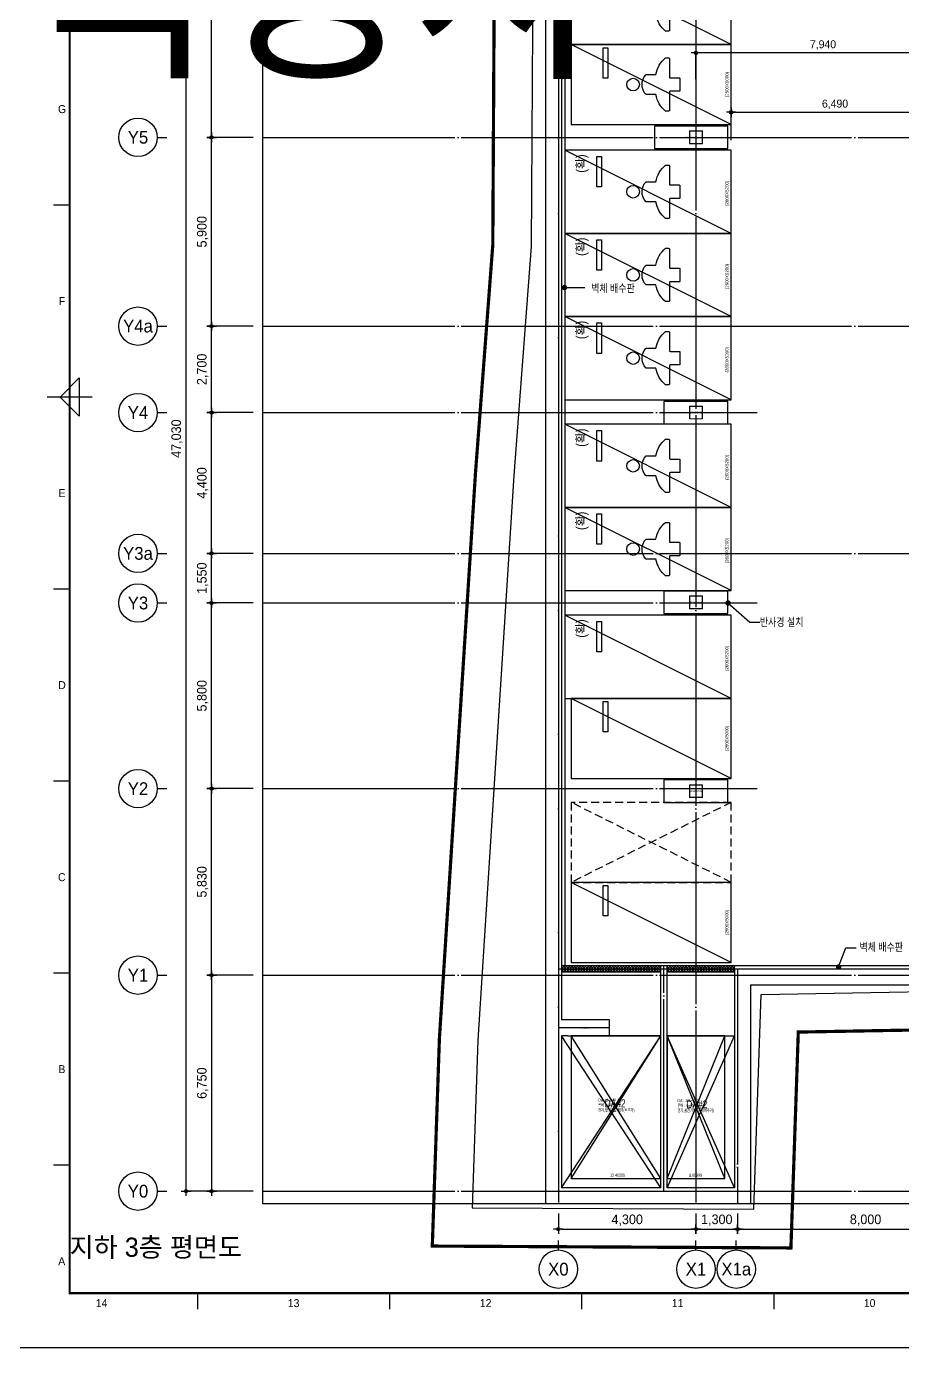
# Model space of a CAD drawing. Header units: millimetres. Extents: x 0 to 1390178, y 0 to 110113.
# Drawn here: x 168650 to 196028, y 0 to 41283 of the extents above; entities that cross this region are included whole.
import ezdxf
from ezdxf.enums import TextEntityAlignment as Align
from ezdxf.xclip import XClip

# ---------------------------------------------------------------- set-up
doc = ezdxf.new("R2018")
doc.units = ezdxf.units.MM
doc.header["$LTSCALE"] = 100
doc.header["$XCLIPFRAME"] = 0
for name, pattern in [('X - 평면도$0$CEN', [62, 60, -1, 0, -1]), ('X - 평면도$0$DASHED', [0.75, 0.5, -0.25]), ('X - 평면도$0$HID', [1.5, 1, -0.5]), ('X - 평면도$0$PHANTOM2', [50, 40, -2, 2, -2, 2, -2])]:
    doc.linetypes.add(name, pattern=pattern)
doc.layers.get('DEFPOINTS').update_dxf_attribs({"color": 145})
for name, color, linetype in [('AA-XXXX-DIMS', 7, 'Continuous'), ('AA-XXXX-TEXT', 3, 'Continuous'), ('DIM', 7, 'Continuous'), ('SYM', 7, 'Continuous'), ('X - SHEET$0$AA-BORD-FORM', 7, 'Continuous'), ('X - SHEET$0$AA-BORD-TEXT', 3, 'Continuous'), ('X - 평면도$0$! □-COL', 2, 'Continuous'), ('X - 평면도$0$0-구역계', 1, 'Continuous'), ('X - 평면도$0$A-OPEN', 9, 'X - 평면도$0$CEN'), ('X - 평면도$0$AA-EL-PCN4', 4, 'Continuous'), ('X - 평면도$0$AA-WAXM-BLOK', 3, 'Continuous'), ('X - 평면도$0$AA-WAXM-CONC', 2, 'Continuous'), ('X - 평면도$0$AA-XXXX-CNTL', 1, 'X - 평면도$0$CEN'), ('X - 평면도$0$AA-XXXX-PARK', 8, 'Continuous'), ('X - 평면도$0$AA-XXXX-PATT', 8, 'Continuous'), ('X - 평면도$0$TEXT', 3, 'Continuous'), ('X - 평면도$0$벽배수판', 6, 'Continuous')]:
    doc.layers.add(name, color=color, linetype=linetype)
doc.layers.add('X - 평면도$0$AA-XXXX-H', color=195, linetype='Continuous', plot=False)
doc.layers.add('X - 평면도$0$DEFPOINT', color=163, linetype='Continuous', plot=False)
doc.styles.add('HAUD01', font='Dotum.ttf')
doc.styles.get("Standard").update_dxf_attribs({"font": 'Dotum.ttf'})
doc.styles.add('X - SHEET$0$HAUD01', font='Dotum.ttf')
doc.styles.add('X - 평면도$0$HAUD01', font='Dotum.ttf')
doc.styles.add('X - 평면도$0$STANDARD', font='Dotum.ttf')
doc.dimstyles.new('HAUD-100', dxfattribs={"dimscale": 100, "dimtxt": 3, "dimasz": 1, "dimexe": 0, "dimexo": 3, "dimgap": 1, "dimtad": 1, "dimdec": 0, "dimdsep": 46, "dimlunit": 6, "dimtxsty": 'HAUD01', "dimblk": 'DIMDOT', "dimcen": 2.5, "dimdle": 1.5, "dimclrd": 7, "dimclre": 7, "dimclrt": 3, "dimadec": 0, "dimazin": 0, "dimtfac": 1, "dimtdec": 0, "dimtix": 1, "dimtmove": 2, "dimatfit": 3, "dimfxl": 1, "dimtvp": 1, "dimtolj": 1, "dimtzin": 0, "dimarcsym": 0})
doc.dimstyles.new('HAUD-80', dxfattribs={"dimscale": 100, "dimtxt": 2.5, "dimasz": 0.5, "dimexe": 0, "dimexo": 1.5, "dimgap": 1, "dimtad": 1, "dimdec": 0, "dimdsep": 46, "dimlunit": 6, "dimtxsty": 'HAUD01', "dimblk": 'Z_DOT', "dimcen": 2.5, "dimdle": 1.5, "dimclrd": 7, "dimclre": 7, "dimclrt": 4, "dimadec": 0, "dimazin": 0, "dimtfac": 1, "dimtdec": 0, "dimtix": 1, "dimtmove": 2, "dimatfit": 3, "dimfxl": 1, "dimtvp": 1, "dimtolj": 1, "dimtzin": 0, "dimarcsym": 0})

# ---------------------------------------------------------------- blocks, each defined once
blk = doc.blocks.new('X - SHEET$0$HAUDsheetV')
at = {"layer": 'X - SHEET$0$AA-BORD-FORM', "color": 2}
for p, q in [((21, 357), (16, 357)), ((28, 297), (14, 297)), ((21, 237), (16, 237)), ((21, 177), (16, 177)), ((21, 117), (16, 117)), ((21, 57), (16, 57)), ((61, 17), (61, 12)), ((121, 17), (121, 12)), ((181, 17), (181, 12)), ((241, 17), (241, 12))]:
    blk.add_line(p, q, dxfattribs=at)
at = {"layer": 'X - SHEET$0$AA-BORD-FORM', "color": 1}
blk.add_lwpolyline([(1, 0), (841, 0), (841, 594), (1, 594)], close=True, dxfattribs=at)
at = {"layer": 'X - SHEET$0$AA-BORD-FORM', "color": 2, "const_width": 0.682}
blk.add_lwpolyline([(21, 17), (21, 577), (821, 577), (821, 17)], close=True, dxfattribs=at)
at = {"layer": 'X - SHEET$0$AA-BORD-FORM', "color": 2}
blk.add_lwpolyline([(24, 291), (18, 297), (24, 303)], close=True, dxfattribs=at)
at = {"layer": 'X - SHEET$0$AA-BORD-TEXT', "color": 7, "style": 'X - SHEET$0$HAUD01'}
for s, p in [('G', (18.63, 387)), ('F', (18.61, 327)), ('E', (18.61, 267)), ('D', (18.61, 207)), ('C', (18.54, 147)), ('B', (18.58, 87)), ('A', (18.54, 27)), ('14', (31, 13.9)), ('13', (91, 13.9)), ('12', (151, 13.9)), ('11', (211, 13.9)), ('10', (271, 13.9))]:
    blk.add_text(s, height=2.5, dxfattribs=at).set_placement(p, align=Align.MIDDLE_CENTER)
at = {"layer": 'X - SHEET$0$AA-BORD-TEXT', "color": 3, "style": 'X - SHEET$0$HAUD01'}
for tag, p in [('PJCode', (786, 567.94)), ('작성자', (786.11, 194.82)), ('검토자', (786.11, 181.82)), ('최종검토자', (786.11, 168.82)), ('승인자', (786.11, 155.82)), ('일자', (786.83, 144.02)), ('개정번호', (812, 65.92))]:
    blk.add_attdef(tag, text='', height=3, dxfattribs=at).set_placement(p, align=Align.MIDDLE_CENTER)
at = {"layer": 'X - SHEET$0$AA-BORD-TEXT', "color": 3, "lineweight": 30, "flags": 104}
blk.add_attdef('PJTitle', text='', height=4, dxfattribs=at).set_placement((787.25, 536.62), align=Align.MIDDLE_CENTER)
blk = doc.blocks.new('X - SHEET')
ref = blk.add_blockref('X - SHEET$0$HAUDsheetV', (-100, 0), dxfattribs=dict(xscale=100, yscale=100, zscale=100))
lines = blk.add_mtext('중랑구 상봉동 116-49번지 일원 2030 청년주택 \\P신축공사', dxfattribs={"layer": 'X - SHEET$0$AA-BORD-TEXT', "color": 3, "insert": (78625, 53662), "char_height": 5056.52, "attachment_point": 1})
ref.add_attrib('PJTitle', '', (78625, 53662), dxfattribs={"flags": 104}).embed_mtext(lines)
blk = doc.blocks.new('Z_DOT')
at = {"layer": 'DIM', "color": 0}
for p, q in [((-3, 0), (3, 0)), ((0, -3), (0, 3))]:
    blk.add_line(p, q, dxfattribs=at)
for radius in [1.05, 0.525]:
    blk.add_circle((0, 0), radius, dxfattribs=at)
blk = doc.blocks.new('*D46')
at = {"layer": 'DEFPOINTS', "color": 0, "transparency": 16777216}
for p in [(197162, 38599), (190672, 37578), (197162, 37578)]:
    blk.add_point(p, dxfattribs=at)
at = {"layer": 'DIM', "color": 7, "lineweight": -2, "transparency": 16777216}
for p, q in [((190672, 37728), (190672, 38599)), ((190722, 38599), (197112, 38599)), ((197162, 37728), (197162, 38599))]:
    blk.add_line(p, q, dxfattribs=at)
at = {"layer": 'DIM', "color": 7, "lineweight": -2, "transparency": 16777216, "xscale": 50, "yscale": 50, "zscale": 50, "rotation": 180}
blk.add_blockref('Z_DOT', (190672, 38599), dxfattribs=at)
at = {"layer": 'DIM', "color": 7, "lineweight": -2, "transparency": 16777216, "xscale": 50, "yscale": 50, "zscale": 50}
blk.add_blockref('Z_DOT', (197162, 38599), dxfattribs=at)
at = {"layer": 'DIM', "color": 4, "transparency": 16777216, "insert": (193917, 38848), "char_height": 250, "attachment_point": 5, "style": 'HAUD01'}
blk.add_mtext('\\A1;6,490', dxfattribs=at)
blk = doc.blocks.new('X - 평면도$0$A$C69A65A4F')
at = {"layer": 'X - 평면도$0$DEFPOINT'}
for p, q in [((0, 0), (2800, 4450)), ((2800, 0), (0, 4450)), ((3000, 0), (4800, 4450)), ((4800, 0), (3000, 4450))]:
    blk.add_line(p, q, dxfattribs=at)
for points in [[(2800, 4450), (0, 4450), (0, 0), (2800, 0)], [(4800, 4450), (3000, 4450), (3000, 0), (4800, 0)]]:
    blk.add_lwpolyline(points, close=True, dxfattribs=at)
at = {"layer": 'X - 평면도$0$DEFPOINT', "style": 'X - 평면도$0$HAUD01', "width": 0.7}
for s, p in [('DA : 2.2㎡이상', (845, 2443)), ('DA : 2.5㎡이상', (3322, 2432)), ('루버 : 4.4㎡이상', (845, 2288)), ('전기,발전기실-배기(비주거)', (845, 2133)), ('루버 : 5㎡이상', (3322, 2277)), ('전기,발전기실-급기(비주거)', (3322, 2122)), ('12.46000', (1214, 99)), ('8.00999', (3687, 97))]:
    blk.add_text(s, height=100, dxfattribs=at).set_placement(p, align=Align.MIDDLE_LEFT)
blk = doc.blocks.new('X - 평면도$0$A$C1F6A04A41')
at = {"layer": 'X - 평면도$0$AA-XXXX-PARK', "ltscale": 5}
blk.add_line((0, 100), (2500, 5100), dxfattribs=at)
for points in [[(0, 100), (2500, 100), (2500, 5100), (0, 5100)], [(2400, 4100), (2400, 3950), (1450, 3950), (1450, 4100)]]:
    blk.add_lwpolyline(points, close=True, dxfattribs=at)
at = {"layer": 'X - 평면도$0$DEFPOINT', "style": 'X - 평면도$0$HAUD01', "width": 0.9}
blk.add_text('(2500X5000)', height=100, dxfattribs=at).set_placement((1250, 236), align=Align.MIDDLE_CENTER)
blk = doc.blocks.new('X - 평면도$0$A$C16F50D1D')
at = {"layer": 'X - 평면도$0$AA-XXXX-PARK'}
blk.add_line((0, 2600), (5200, 0), dxfattribs=at)
for points in [[(0, 2600), (0, 0), (5200, 0), (5200, 2600)], [(4200, 200), (4050, 200), (4050, 1150), (4200, 1150)]]:
    blk.add_lwpolyline(points, close=True, dxfattribs=at)
at = {"layer": 'X - 평면도$0$AA-XXXX-PARK', "elevation": 0}
blk.add_lwpolyline([(2351, 1611), (2661, 1611, -0.208559), (2782, 1300, -0.208559), (2661, 989), (2351, 989, -0.196166), (2048, 466), (1958, 466, -0.414214), (1930, 494), (1930, 1060, 0.414214), (1903, 1088), (1627, 1088, -0.414214), (1600, 1115), (1600, 1485, -0.414214), (1627, 1512), (1903, 1512, 0.414214), (1930, 1540), (1930, 2106, -0.414214), (1958, 2134), (2048, 2134, -0.196166)], format="xyb", close=True, dxfattribs=at)
at = {"layer": 'X - 평면도$0$AA-XXXX-PARK'}
blk.add_circle((3064, 1300, 0), 197, dxfattribs=at)
at = {"layer": 'X - 평면도$0$DEFPOINT', "style": 'X - 평면도$0$HAUD01', "width": 0.9}
blk.add_text('(2600X5200)', height=100, rotation=270, dxfattribs=at).set_placement((134, 1350), align=Align.MIDDLE_CENTER)
at = {"layer": 'X - 평면도$0$TEXT', "style": 'X - 평면도$0$HAUD01', "width": 0.9}
blk.add_text('(확)', height=300, rotation=270, dxfattribs=at).set_placement((4694, 419), align=Align.MIDDLE_CENTER)
blk = doc.blocks.new('X - 평면도$0$A$C51e7fc92')
at = {"layer": 'X - 평면도$0$AA-XXXX-PARK', "linetype": 'X - 평면도$0$DASHED', "ltscale": 5}
for p, q in [((2500, 5000), (0, 0)), ((0, 5000), (2500, 0))]:
    blk.add_line(p, q, dxfattribs=at)
blk.add_lwpolyline([(0, 5000), (2500, 5000), (2500, 0), (0, 0)], close=True, dxfattribs=at)
blk = doc.blocks.new('X - 평면도$0$A$C1829442D')
at = {"layer": 'X - 평면도$0$AA-XXXX-PARK'}
blk.add_line((0, 0), (2500, 5000), dxfattribs=at)
for points in [[(0, 0), (2500, 0), (2500, 5000), (0, 5000)], [(2400, 4000), (2400, 3850), (1450, 3850), (1450, 4000)]]:
    blk.add_lwpolyline(points, close=True, dxfattribs=at)
at = {"layer": 'X - 평면도$0$AA-XXXX-PARK', "elevation": 0}
blk.add_lwpolyline([(939, 2351), (939, 2661, -0.208559), (1250, 2782, -0.208559), (1561, 2661), (1561, 2351, -0.196166), (2084, 2048), (2084, 1958, -0.414214), (2056, 1930), (1490, 1930, 0.414214), (1462, 1903), (1462, 1628, -0.414214), (1435, 1600), (1065, 1600, -0.414214), (1038, 1628), (1038, 1903, 0.414214), (1010, 1930), (444, 1930, -0.414214), (416, 1958), (416, 2048, -0.196166)], format="xyb", close=True, dxfattribs=at)
at = {"layer": 'X - 평면도$0$AA-XXXX-PARK'}
blk.add_circle((1250, 3064, 0), 197, dxfattribs=at)
at = {"layer": 'X - 평면도$0$DEFPOINT', "style": 'X - 평면도$0$HAUD01', "width": 0.9}
blk.add_text('(2500X5000)', height=100, dxfattribs=at).set_placement((1250, 134), align=Align.MIDDLE_CENTER)
blk = doc.blocks.new('X - 평면도$0$A$C131C07CB')
at = {"layer": 'X - 평면도$0$0-구역계', "color": 1, "linetype": 'X - 평면도$0$PHANTOM2', "const_width": 100, "flags": 128}
blk.add_lwpolyline([(50108, 50546), (32940, 50631), (27658, 50496), (20509, 50187), (2300, 48329), (1988, 39918), (1940, 31390), (1399, 24265), (272, 6596), (50, 108), (11256, 50), (11486, 6795), (29909, 7122), (29397, 12805), (50106, 15382)], close=True, dxfattribs=at)
at = {"layer": 'X - 평면도$0$DEFPOINT'}
for points in [[(50108, 50546), (32940, 50631), (27658, 50496), (20509, 50187), (2300, 48329), (1988, 39918), (1940, 31390), (1399, 24265), (272, 6596), (50, 108), (11256, 50), (11486, 6795), (29909, 7122), (29397, 12805), (50106, 15382)], [(48908, 49352), (32952, 49431), (27700, 49296), (20596, 48990), (3461, 47241), (3188, 39892), (3140, 31341), (2596, 24182), (1470, 6537), (1291, 1301), (10096, 1256), (10325, 7974), (28598, 8299), (28098, 13852), (48906, 16442)]]:
    blk.add_lwpolyline(points, close=True, dxfattribs=at)
blk = doc.blocks.new('X - 평면도$0$A$C6BC81B62')
at = {"layer": 'X - 평면도$0$AA-XXXX-PARK'}
blk.add_line((0, 2600), (5200, 0), dxfattribs=at)
for points in [[(0, 2600), (0, 0), (5200, 0), (5200, 2600)], [(4200, 200), (4050, 200), (4050, 1150), (4200, 1150)]]:
    blk.add_lwpolyline(points, close=True, dxfattribs=at)
at = {"layer": 'X - 평면도$0$DEFPOINT', "style": 'X - 평면도$0$HAUD01', "width": 0.9}
blk.add_text('(2600X5200)', height=100, rotation=270, dxfattribs=at).set_placement((136, 1350), align=Align.MIDDLE_CENTER)
at = {"layer": 'X - 평면도$0$TEXT', "style": 'X - 평면도$0$HAUD01', "width": 0.9}
blk.add_text('(확)', height=300, rotation=270, dxfattribs=at).set_placement((4694, 419), align=Align.MIDDLE_CENTER)
blk = doc.blocks.new('X - 평면도$0$ㅁ-400X400X9X9')
at = {"layer": 'X - 평면도$0$! □-COL', "lineweight": 9, "flags": 128}
for points in [[(143814, 359875), (144214, 359875), (144214, 359884), (143814, 359884)], [(143814, 359493), (143823, 359493), (143823, 359875), (143814, 359875)], [(144214, 359493), (144205, 359493), (144205, 359875), (144214, 359875)], [(143814, 359493), (144214, 359493), (144214, 359484), (143814, 359484)]]:
    blk.add_lwpolyline(points, close=True, dxfattribs=at)
blk = doc.blocks.new('X - 평면도$0$ㅁ-310X310X9X9')
at = {"layer": 'X - 평면도$0$! □-COL', "lineweight": 9, "elevation": 0, "flags": 128}
for points in [[(295854, -66584), (296164, -66584), (296164, -66575), (295854, -66575)], [(295854, -66876), (295863, -66876), (295863, -66584), (295854, -66584)], [(295854, -66876), (296164, -66876), (296164, -66885), (295854, -66885)], [(296164, -66876), (296155, -66876), (296155, -66584), (296164, -66584)]]:
    blk.add_lwpolyline(points, close=True, dxfattribs=at)
blk = doc.blocks.new('X - 평면도$0$ㅁ-480X310X9X9')
at = {"layer": 'X - 평면도$0$! □-COL', "lineweight": 9, "elevation": 0, "flags": 128}
for points in [[(295854, -66584), (296164, -66584), (296164, -66575), (295854, -66575)], [(295854, -67046), (295863, -67046), (295863, -66584), (295854, -66584)], [(296164, -67046), (296155, -67046), (296155, -66584), (296164, -66584)], [(295854, -67046), (296164, -67046), (296164, -67055), (295854, -67055)]]:
    blk.add_lwpolyline(points, close=True, dxfattribs=at)
blk = doc.blocks.new('X - 평면도$0$A$Cb11c32c7')
at = {"layer": 'X - 평면도$0$AA-XXXX-H'}
blk.add_lwpolyline([(-9, 154, 0.414214), (-31, 176), (-202, 176), (-202, 205), (202, 205), (202, 176), (31, 176, 0.414214), (9, 154), (9, -159, 0.414214), (31, -181), (202, -181), (202, -209), (-202, -209), (-202, -181), (-31, -181, 0.414214), (-9, -159)], format="xyb", close=True, dxfattribs=at)
at = {"layer": 'X - 평면도$0$DEFPOINT', "color": 195}
for p, q in [((-202, 176), (-202, -181)), ((202, 176), (202, -181))]:
    blk.add_line(p, q, dxfattribs=at)
blk = doc.blocks.new('X - 평면도$0$A$C3919c76b')
for p in [(-77388, 54393), (-70922, 54393), (-62388, 54396), (-70913, 47796), (-62388, 47796), (-77388, 44383), (-70913, 44383)]:
    blk.add_blockref('X - 평면도$0$A$Cb11c32c7', p)
at = {"rotation": 90}
blk.add_blockref('X - 평면도$0$A$Cb11c32c7', (-77388, 47793), dxfattribs=at)
blk = doc.blocks.new('X - 평면도$0$A$C69CA1AF6')
for name, p in [('X - 평면도$0$ㅁ-310X310X9X9', (-329926, 98351, 0)), ('X - 평면도$0$ㅁ-400X400X9X9', (-185832, -331893)), ('X - 평면도$0$ㅁ-400X400X9X9', (-177932, -331893)), ('X - 평면도$0$A$C3919c76b', (43361, -33202)), ('X - 평면도$0$ㅁ-400X400X9X9', (-185832, -340313)), ('X - 평면도$0$ㅁ-480X310X9X9', (-309726, 86286, 0)), ('X - 평면도$0$ㅁ-400X400X9X9', (-149832, -340313)), ('X - 평면도$0$ㅁ-400X400X9X9', (-149832, -346213)), ('X - 평면도$0$ㅁ-310X310X9X9', (-310176, 80031, 0)), ('X - 평면도$0$ㅁ-400X400X9X9', (-185832, -348913)), ('X - 평면도$0$ㅁ-400X400X9X9', (-149832, -351193)), ('X - 평면도$0$ㅁ-400X400X9X9', (-176042, -353353)), ('X - 평면도$0$ㅁ-400X400X9X9', (-170892, -353353)), ('X - 평면도$0$ㅁ-400X400X9X9', (-185832, -354843)), ('X - 평면도$0$ㅁ-400X400X9X9', (-185832, -360743)), ('X - 평면도$0$ㅁ-400X400X9X9', (-177042, -361263)), ('X - 평면도$0$ㅁ-400X400X9X9', (-170892, -361263))]:
    blk.add_blockref(name, p)
for name, p, rotation in [('X - 평면도$0$ㅁ-480X310X9X9', (-86342, -285388, 0), 90), ('X - 평면도$0$ㅁ-480X310X9X9', (-81332, -285388, 0), 90), ('X - 평면도$0$ㅁ-400X400X9X9', (-101704, -371124), 9.582629357068267)]:
    blk.add_blockref(name, p, dxfattribs=dict(rotation=rotation))
blk = doc.blocks.new('X - 평면도$0$A$C5aa37261')
at = {"layer": 'X - 평면도$0$AA-WAXM-CONC'}
for p, q in [((-46517, 31984), (-46517, -13959)), ((-46017, 27391), (-46017, -8209)), ((-42917, -13459), (-42917, -6509)), ((-42917, -6509), (-42717, -6509)), ((-42717, -13459), (-42717, -6509)), ((-40617, -6609), (-26377, -6609)), ((-40617, -6609), (-40617, -13459)), ((-40117, -7109), (-40117, -13959)), ((-40117, -7109), (-22067, -7109)), ((-45817, -8209), (-46017, -8209)), ((-46017, -8709), (-46017, -13459)), ((-45817, -8709), (-46017, -8709)), ((-42917, -13459), (-46017, -13459)), ((-40617, -13459), (-42717, -13459)), ((-40117, -13959), (-46517, -13959))]:
    blk.add_line(p, q, dxfattribs=at)
blk = doc.blocks.new('X - 평면도$0$B4~1F_COL')
at = {"layer": 'X - 평면도$0$AA-WAXM-CONC'}
for p, q in [((-76928, -23827), (-77628, -23827)), ((-77628, -23827), (-77628, -24727)), ((-76928, -24727), (-76928, -23827)), ((-68628, -23827), (-69328, -23827)), ((-69328, -23827), (-69328, -24727)), ((-68628, -24727), (-68628, -23827)), ((-62728, -23827), (-63428, -23827)), ((-63428, -23827), (-63428, -24727)), ((-62728, -24727), (-62728, -23827)), ((-54328, -23827), (-55028, -23827)), ((-55028, -23827), (-55028, -24727)), ((-54328, -24727), (-54328, -23827)), ((-77628, -24727), (-76928, -24727)), ((-69328, -24727), (-68628, -24727)), ((-63428, -24727), (-62728, -24727)), ((-55028, -24727), (-54328, -24727)), ((-56778, -34707), (-57378, -34707)), ((-57378, -34707), (-57378, -37507)), ((-56778, -37507), (-56778, -34707)), ((-84178, -36177), (-86478, -36177)), ((-86478, -36177), (-86478, -36877)), ((-84178, -36877), (-84178, -36177)), ((-86478, -36877), (-84178, -36877)), ((-57378, -37507), (-56778, -37507)), ((-58378, -45577), (-58378, -46251)), ((-48178, -47057), (-50178, -47057)), ((-50178, -47757), (-50178, -47057)), ((-48178, -47757), (-48178, -47057)), ((-62009, -47871), (-63128, -48060)), ((-61942, -48265), (-62009, -47871)), ((-49978, -47757), (-48178, -47757)), ((-63328, -48094), (-63981, -48204)), ((-63981, -48204), (-63914, -48600)), ((-63864, -48894), (-61892, -48561)), ((-71238, -49217), (-71238, -49617)), ((-69238, -49217), (-71038, -49217)), ((-69238, -49217), (-69238, -49497)), ((-75388, -57127), (-75388, -57227)), ((-69738, -61107), (-69738, -62307)), ((-69738, -61107), (-69238, -61107)), ((-69238, -61107), (-69238, -62307))]:
    blk.add_line(p, q, dxfattribs=at)
for points in [[(-46678, -24527), (-47578, -24527), (-47578, -23827), (-46678, -23827)], [(-77628, -28507), (-76928, -28507), (-76928, -26507), (-77628, -26507)], [(-69328, -28507), (-69328, -26507), (-68628, -26507), (-68628, -28507)], [(-63428, -28507), (-63428, -26507), (-62728, -26507), (-62728, -28507)], [(-54328, -28507), (-54328, -26507), (-55028, -26507), (-55028, -28507)], [(-50178, -36877), (-48178, -36877), (-48178, -36177), (-50178, -36177)], [(-50178, -42777), (-48178, -42777), (-48178, -42077), (-50178, -42077)], [(-56778, -42247), (-58278, -42247), (-58278, -42947), (-56778, -42947)], [(-84178, -45477), (-84178, -44777), (-86178, -44777), (-86178, -45477)], [(-86178, -51407), (-84178, -51407), (-84178, -50707), (-86178, -50707)], [(-86178, -57307), (-84178, -57307), (-84178, -56607), (-86178, -56607)]]:
    blk.add_lwpolyline(points, close=True, dxfattribs=at)
for points in [[(-85378, -26507), (-85528, -26507), (-85528, -28507), (-84828, -28507), (-84828, -26507), (-84978, -26507)], [(-89178, -28507), (-87978, -28507), (-87978, -28007), (-89178, -28007)], [(-48678, -28507), (-48678, -28507), (-46678, -28507), (-46678, -27807), (-48678, -27807), (-48678, -28307)], [(-62588, -44977), (-63388, -44977), (-63388, -45577), (-62388, -45577), (-62388, -44977)], [(-58378, -45577), (-59878, -45577), (-59878, -44977), (-57578, -44977), (-57578, -44977)], [(-74388, -49617), (-74388, -49217), (-76388, -49217), (-76388, -49917), (-74388, -49917)], [(-75388, -57127), (-75388, -57127), (-77388, -57127), (-77388, -57827), (-75388, -57827), (-75388, -57427)], [(-71238, -57427), (-71238, -57827), (-69238, -57827), (-69238, -57824)], [(-89178, -64607), (-87878, -64607), (-87878, -64107), (-89178, -64107)]]:
    blk.add_lwpolyline(points, dxfattribs=at)
at = {"layer": 'X - 평면도$0$DEFPOINT', "linetype": 'X - 평면도$0$HID'}
for points in [[(-76888, -36807), (-76888, -34707), (-77388, -34707), (-77388, -36807), (-76888, -36807)], [(-63718, -34707), (-63718, -35207), (-62388, -35207), (-62388, -34707), (-63718, -34707)], [(-69038, -41307), (-69038, -40807), (-71413, -40807), (-71413, -41307), (-69038, -41307)], [(-63588, -41307), (-63588, -40807), (-62388, -40807), (-62388, -41307), (-63588, -41307)], [(-76888, -43407), (-76888, -44717), (-77388, -44717), (-77388, -43407), (-76888, -43407)], [(-72343, -44717), (-72343, -44217), (-70913, -44217), (-70913, -44717), (-72343, -44717)]]:
    blk.add_lwpolyline(points, dxfattribs=at)
at = {"layer": 'X - 평면도$0$DEFPOINT', "style": 'X - 평면도$0$STANDARD'}
for s, p in [('(700X900)', (-77278, -24277)), ('(700X900)', (-68978, -24277)), ('(700X900)', (-63079, -24276)), ('(700X900)', (-54678, -24277)), ('(900X700)', (-47128, -24177)), ('(1900X500)', (-88628, -28257)), ('(2000X700)', (-47678, -28157)), ('(2300X700)', (-85328, -36527)), ('(1600X700)', (-49178, -36527)), ('(1500X700)', (-57528, -42547)), ('(2000X700)', (-49378, -42427)), ('(2000X700)', (-85178, -45127)), ('(600X1000)', (-62888, -45277)), ('(3100X600)', (-58659, -45277)), ('(2000X700)', (-49178, -47407)), ('(2000X700)', (-75388, -49567)), ('(2000X700)', (-70238, -49567)), ('(2000X700)', (-85178, -51057)), ('(2000X700)', (-85178, -56957)), ('(2000X700)', (-76388, -57477)), ('(2000X700)', (-70238, -57477)), ('(1900X500)', (-69548, -61607)), ('2000X500)', (-88628, -64357))]:
    blk.add_text(s, height=50, dxfattribs=at).set_placement(p, align=Align.MIDDLE_CENTER)
for s, rotation, p in [('(2000X700)', 90, (-85178, -27507)), ('(2000X700)', 90, (-77278, -27507)), ('(2000X700)', 90, (-68978, -27507)), ('(2000X700)', 90, (-63078, -27507)), ('(2000X700)', 90, (-54678, -27507)), ('(600X2800)', 90, (-57078, -36107)), ('(2000X700)', 9.52, (-62937, -48383))]:
    blk.add_text(s, height=50, rotation=rotation, dxfattribs=at).set_placement(p, align=Align.MIDDLE_CENTER)
blk = doc.blocks.new('X - 평면도$0$A$C9949ff83')
at = {"layer": 'DEFPOINTS'}
for points in [[(0, 59400), (84000, 59400), (84000, 0), (0, 0)], [(2000, 1700), (75000, 1700), (75000, 57700), (2000, 57700)]]:
    blk.add_lwpolyline(points, close=True, dxfattribs=at)
blk = doc.blocks.new('X - 평면도', base_point=(-475.4, -286.7))
at = {"layer": 'X - 평면도$0$AA-XXXX-PATT'}
h = blk.add_hatch(dxfattribs=at)
h.set_pattern_fill('_USER', color=256, scale=60, angle=45, double=1, pattern_type=0)
h.set_pattern_definition([(45, (1555307.114, 1546467.264), (-42.4264069, 42.4264069), []), (135, (1555307.114, 1546467.264), (-42.4264069, -42.4264069), [])])
h.paths.add_polyline_path([(291722, 26493.1), (291722, 26693.1), (288622, 26693.1), (288622, 26493.1)])
h.paths.add_polyline_path([(291922, 26693.1), (291922, 26493.1), (294022, 26493.1), (294022, 26693.1)])
at = {"layer": 'DEFPOINTS'}
blk.add_lwpolyline([(279286.2, 68689.6), (340213.6, 68689.6), (340213.6, 19243.1), (279286.2, 19243.1)], close=True, dxfattribs=at)
at = {"layer": 'X - 평면도$0$A-OPEN'}
for p, q in [((288622, 19743.1), (291722, 24493.1)), ((291722, 19743.1), (288622, 24493.1)), ((291922, 19743.1), (294022, 24493.1)), ((294022, 19743.1), (291922, 24493.1))]:
    blk.add_line(p, q, dxfattribs=at)
at = {"layer": 'X - 평면도$0$AA-EL-PCN4'}
for p, q in [((290122, 24493.1), (291722, 24493.1)), ((291922, 24493.1), (294022, 24493.1))]:
    blk.add_line(p, q, dxfattribs=at)
at = {"layer": 'X - 평면도$0$AA-WAXM-BLOK'}
for p, q in [((288622, 26693.1), (291722, 26693.1)), ((288622, 26493.1), (291722, 26493.1)), ((291922, 26693.1), (294022, 26693.1)), ((291922, 26493.1), (294022, 26493.1))]:
    blk.add_line(p, q, dxfattribs=at)
at = {"layer": 'X - 평면도$0$AA-XXXX-CNTL'}
for p, q in [((288522, 68689.6), (288522, 19243.1)), ((292822, 68689.6), (292822, 19243.1)), ((288522, 64823), (288522, 19643.1)), ((279286.2, 52573.1), (340213.6, 52573.1)), ((279286.2, 46673.1), (340213.6, 46673.1)), ((279286.2, 43973.1), (294737.8, 43973.1)), ((279286.2, 39573.1), (340213.6, 39573.1)), ((279286.2, 38023.1), (294737.8, 38023.1)), ((279286.2, 32223.1), (294737.8, 32223.1)), ((288522, 26593.1), (294122, 26593.1)), ((291822, 19643.1), (291822, 26693.1)), ((294122, 26593.1), (294122, 19243.1)), ((294122, 26493.1), (294122, 19643.1)), ((279286.2, 26393.1), (340213.6, 26393.1)), ((290122, 24743.1), (288522, 24743.1)), ((279286.2, 19643.1), (340213.6, 19643.1)), ((288522, 19643.1), (294122, 19643.1))]:
    blk.add_line(p, q, dxfattribs=at)
at = {"layer": 'X - 평면도$0$벽배수판'}
for p, q in [((288722, 60593.1), (288722, 26693.1)), ((294022, 26593.1), (294022, 26693.1)), ((294022, 26693.1), (308262, 26693.1))]:
    blk.add_line(p, q, dxfattribs=at)
for name, p in [('X - 평면도$0$A$C9949ff83', (271249.9, 14755.9)), ('X - 평면도$0$A$C5aa37261', (334639.2, 33202.2)), ('X - 평면도$0$B4~1F_COL', (378000, 89100)), ('X - 평면도$0$A$C69CA1AF6', (334639.2, 33202.2))]:
    blk.add_blockref(name, p)
for name, p, rotation in [('X - 평면도$0$A$C1829442D', (293922, 55473.1), 90), ('X - 평면도$0$A$C1829442D', (293922, 52973.1), 90), ('X - 평면도$0$A$C16F50D1D', (293922, 52173.1), 180), ('X - 평면도$0$A$C16F50D1D', (293922, 49573.1), 180), ('X - 평면도$0$A$C16F50D1D', (293922, 46973.1), 180), ('X - 평면도$0$A$C16F50D1D', (293922, 43608.1), 180), ('X - 평면도$0$A$C16F50D1D', (293922, 41008.1), 180)]:
    blk.add_blockref(name, p, dxfattribs=dict(rotation=rotation))
at = {"layer": 'DEFPOINTS'}
blk.add_blockref('X - 평면도$0$A$C131C07CB', (284532.9, 17819.8), dxfattribs=at)
at = {"layer": 'X - 평면도$0$AA-WAXM-BLOK', "xscale": -1, "rotation": 270}
blk.add_blockref('X - 평면도$0$A$C51e7fc92', (288922, 29293.1), dxfattribs=at)
at = {"layer": 'X - 평면도$0$AA-XXXX-PARK'}
for name, p, rotation in [('X - 평면도$0$A$C6BC81B62', (293922, 37643.1), 180), ('X - 평면도$0$A$C1F6A04A41', (294022, 32543.1), 90), ('X - 평면도$0$A$C1F6A04A41', (294022, 26793.1), 90)]:
    blk.add_blockref(name, p, dxfattribs=dict(at, rotation=rotation))
at = {"layer": 'X - 평면도$0$DEFPOINT'}
blk.add_blockref('X - 평면도$0$A$C69A65A4F', (288922, 20043.1), dxfattribs=at)
at = {"layer": 'DEFPOINTS', "style": 'X - 평면도$0$HAUD01'}
blk.add_text('지하 3층 평면도', height=600, dxfattribs=at).set_placement((273249.9, 17592.4))
blk = doc.blocks.new('DIMDOT')
at = {"layer": 'AA-XXXX-DIMS'}
for p, q in [((-1.5, 0), (1.5, 0)), ((0, -1.5), (0, 1.5))]:
    blk.add_line(p, q, dxfattribs=at)
for radius in [0.5, 0.25]:
    blk.add_circle((0, 0), radius, dxfattribs=at)
blk = doc.blocks.new('*D271')
at = {"color": 7, "lineweight": -2, "transparency": 16777216}
for p, q in [((-55653, 33471), (-57753, 33471)), ((-57753, 33371), (-57753, -13459)), ((-55653, -13559), (-57753, -13559))]:
    blk.add_line(p, q, dxfattribs=at)
at = {"layer": 'DEFPOINTS', "color": 0, "transparency": 16777216}
for p in [(-55353, 33471, 0), (-57753, -13559), (-55353, -13559, 0)]:
    blk.add_point(p, dxfattribs=at)
at = {"color": 7, "lineweight": -2, "transparency": 16777216, "xscale": 100, "yscale": 100, "zscale": 100}
for p, rotation in [((-57753, 33471), 90), ((-57753, -13559), 270)]:
    blk.add_blockref('DIMDOT', p, dxfattribs=dict(at, rotation=rotation))
at = {"color": 3, "transparency": 16777216, "insert": (-58032, 9956), "char_height": 300, "attachment_point": 5, "rotation": 90, "style": 'HAUD01'}
blk.add_mtext('\\A1;47,030', dxfattribs=at)
blk = doc.blocks.new('*D273')
at = {"color": 7, "lineweight": -2, "transparency": 16777216}
for p, q in [((-55653, 28171), (-56953, 28171)), ((-56953, 19471), (-56953, 28071)), ((-55653, 19371), (-56953, 19371))]:
    blk.add_line(p, q, dxfattribs=at)
at = {"layer": 'DEFPOINTS', "color": 0, "transparency": 16777216}
for p in [(-56953, 28171), (-55353, 28171, 0), (-55353, 19371, 0)]:
    blk.add_point(p, dxfattribs=at)
at = {"color": 7, "lineweight": -2, "transparency": 16777216, "xscale": 100, "yscale": 100, "zscale": 100}
for p, rotation in [((-56953, 28171), 90), ((-56953, 19371), 270)]:
    blk.add_blockref('DIMDOT', p, dxfattribs=dict(at, rotation=rotation))
at = {"color": 3, "transparency": 16777216, "insert": (-57232, 23771), "char_height": 300, "attachment_point": 5, "rotation": 90, "style": 'HAUD01'}
blk.add_mtext('\\A1;8,800', dxfattribs=at)
blk = doc.blocks.new('*D274')
at = {"color": 7, "lineweight": -2, "transparency": 16777216}
for p, q in [((-55653, 6371), (-56953, 6371)), ((-56953, 4921), (-56953, 6271)), ((-55653, 4821), (-56953, 4821))]:
    blk.add_line(p, q, dxfattribs=at)
at = {"layer": 'DEFPOINTS', "color": 0, "transparency": 16777216}
for p in [(-56953, 6371), (-55353, 6371, 0), (-55353, 4821, 0)]:
    blk.add_point(p, dxfattribs=at)
at = {"color": 7, "lineweight": -2, "transparency": 16777216, "xscale": 100, "yscale": 100, "zscale": 100}
for p, rotation in [((-56953, 6371), 90), ((-56953, 4821), 270)]:
    blk.add_blockref('DIMDOT', p, dxfattribs=dict(at, rotation=rotation))
at = {"color": 3, "transparency": 16777216, "insert": (-57232, 5596), "char_height": 300, "attachment_point": 5, "rotation": 90, "style": 'HAUD01'}
blk.add_mtext('\\A1;1,550', dxfattribs=at)
blk = doc.blocks.new('*D275')
at = {"color": 7, "lineweight": -2, "transparency": 16777216}
for p, q in [((-55653, 4821), (-56953, 4821)), ((-56953, -879), (-56953, 4721)), ((-55653, -979), (-56953, -979))]:
    blk.add_line(p, q, dxfattribs=at)
at = {"layer": 'DEFPOINTS', "color": 0, "transparency": 16777216}
for p in [(-56953, 4821), (-55353, 4821, 0), (-55353, -979, 0)]:
    blk.add_point(p, dxfattribs=at)
at = {"color": 7, "lineweight": -2, "transparency": 16777216, "xscale": 100, "yscale": 100, "zscale": 100}
for p, rotation in [((-56953, 4821), 90), ((-56953, -979), 270)]:
    blk.add_blockref('DIMDOT', p, dxfattribs=dict(at, rotation=rotation))
at = {"color": 3, "transparency": 16777216, "insert": (-57232, 1921), "char_height": 300, "attachment_point": 5, "rotation": 90, "style": 'HAUD01'}
blk.add_mtext('\\A1;5,800', dxfattribs=at)
blk = doc.blocks.new('*D276')
at = {"color": 7, "lineweight": -2, "transparency": 16777216}
for p, q in [((-55653, -979), (-56953, -979)), ((-56953, -6709), (-56953, -1079)), ((-55653, -6809), (-56953, -6809))]:
    blk.add_line(p, q, dxfattribs=at)
at = {"layer": 'DEFPOINTS', "color": 0, "transparency": 16777216}
for p in [(-56953, -979), (-55353, -979, 0), (-55353, -6809, 0)]:
    blk.add_point(p, dxfattribs=at)
at = {"color": 7, "lineweight": -2, "transparency": 16777216, "xscale": 100, "yscale": 100, "zscale": 100}
for p, rotation in [((-56953, -979), 90), ((-56953, -6809), 270)]:
    blk.add_blockref('DIMDOT', p, dxfattribs=dict(at, rotation=rotation))
at = {"color": 3, "transparency": 16777216, "insert": (-57232, -3894), "char_height": 300, "attachment_point": 5, "rotation": 90, "style": 'HAUD01'}
blk.add_mtext('\\A1;5,830', dxfattribs=at)
blk = doc.blocks.new('*D277')
at = {"color": 7, "lineweight": -2, "transparency": 16777216}
for p, q in [((-55653, 19371), (-56953, 19371)), ((-56953, 13571), (-56953, 19271)), ((-55653, 13471), (-56953, 13471))]:
    blk.add_line(p, q, dxfattribs=at)
at = {"layer": 'DEFPOINTS', "color": 0, "transparency": 16777216}
for p in [(-56953, 19371), (-55353, 19371, 0), (-55353, 13471, 0)]:
    blk.add_point(p, dxfattribs=at)
at = {"color": 7, "lineweight": -2, "transparency": 16777216, "xscale": 100, "yscale": 100, "zscale": 100}
for p, rotation in [((-56953, 19371), 90), ((-56953, 13471), 270)]:
    blk.add_blockref('DIMDOT', p, dxfattribs=dict(at, rotation=rotation))
at = {"color": 3, "transparency": 16777216, "insert": (-57232, 16421), "char_height": 300, "attachment_point": 5, "rotation": 90, "style": 'HAUD01'}
blk.add_mtext('\\A1;5,900', dxfattribs=at)
blk = doc.blocks.new('*D278')
at = {"color": 7, "lineweight": -2, "transparency": 16777216}
for p, q in [((-55653, 10771), (-56953, 10771)), ((-56953, 6471), (-56953, 10671)), ((-55653, 6371), (-56953, 6371))]:
    blk.add_line(p, q, dxfattribs=at)
at = {"layer": 'DEFPOINTS', "color": 0, "transparency": 16777216}
for p in [(-56953, 10771), (-55353, 10771, 0), (-55353, 6371, 0)]:
    blk.add_point(p, dxfattribs=at)
at = {"color": 7, "lineweight": -2, "transparency": 16777216, "xscale": 100, "yscale": 100, "zscale": 100}
for p, rotation in [((-56953, 10771), 90), ((-56953, 6371), 270)]:
    blk.add_blockref('DIMDOT', p, dxfattribs=dict(at, rotation=rotation))
at = {"color": 3, "transparency": 16777216, "insert": (-57232, 8571), "char_height": 300, "attachment_point": 5, "rotation": 90, "style": 'HAUD01'}
blk.add_mtext('\\A1;4,400', dxfattribs=at)
blk = doc.blocks.new('*D279')
at = {"color": 7, "lineweight": -2, "transparency": 16777216}
for p, q in [((-55653, 13471), (-56953, 13471)), ((-56953, 10871), (-56953, 13371)), ((-55653, 10771), (-56953, 10771))]:
    blk.add_line(p, q, dxfattribs=at)
at = {"layer": 'DEFPOINTS', "color": 0, "transparency": 16777216}
for p in [(-56953, 13471), (-55353, 13471, 0), (-55353, 10771, 0)]:
    blk.add_point(p, dxfattribs=at)
at = {"color": 7, "lineweight": -2, "transparency": 16777216, "xscale": 100, "yscale": 100, "zscale": 100}
for p, rotation in [((-56953, 13471), 90), ((-56953, 10771), 270)]:
    blk.add_blockref('DIMDOT', p, dxfattribs=dict(at, rotation=rotation))
at = {"color": 3, "transparency": 16777216, "insert": (-57232, 12121), "char_height": 300, "attachment_point": 5, "rotation": 90, "style": 'HAUD01'}
blk.add_mtext('\\A1;2,700', dxfattribs=at)
blk = doc.blocks.new('*D280')
at = {"color": 7, "lineweight": -2, "transparency": 16777216}
for p, q in [((-40517, -14259), (-40517, -14746)), ((-32517, -14259), (-32517, -14746)), ((-40417, -14746), (-32617, -14746))]:
    blk.add_line(p, q, dxfattribs=at)
at = {"layer": 'DEFPOINTS', "color": 0, "transparency": 16777216}
for p in [(-40517, -13959, 0), (-32517, -13959, 0), (-32517, -14746)]:
    blk.add_point(p, dxfattribs=at)
at = {"color": 7, "lineweight": -2, "transparency": 16777216, "xscale": 100, "yscale": 100, "zscale": 100, "rotation": 180}
blk.add_blockref('DIMDOT', (-40517, -14746), dxfattribs=at)
at = {"color": 7, "lineweight": -2, "transparency": 16777216, "xscale": 100, "yscale": 100, "zscale": 100}
blk.add_blockref('DIMDOT', (-32517, -14746), dxfattribs=at)
at = {"color": 3, "transparency": 16777216, "insert": (-36517, -14467), "char_height": 300, "attachment_point": 5, "style": 'HAUD01'}
blk.add_mtext('\\A1;8,000', dxfattribs=at)
blk = doc.blocks.new('*D281')
at = {"color": 7, "lineweight": -2, "transparency": 16777216}
for p, q in [((-46117, -14259), (-46117, -14746)), ((-41817, -14259), (-41817, -14746)), ((-46017, -14746), (-41917, -14746))]:
    blk.add_line(p, q, dxfattribs=at)
at = {"layer": 'DEFPOINTS', "color": 0, "transparency": 16777216}
for p in [(-46117, -13959, 0), (-41817, -13959, 0), (-41817, -14746)]:
    blk.add_point(p, dxfattribs=at)
at = {"color": 7, "lineweight": -2, "transparency": 16777216, "xscale": 100, "yscale": 100, "zscale": 100, "rotation": 180}
blk.add_blockref('DIMDOT', (-46117, -14746), dxfattribs=at)
at = {"color": 7, "lineweight": -2, "transparency": 16777216, "xscale": 100, "yscale": 100, "zscale": 100}
blk.add_blockref('DIMDOT', (-41817, -14746), dxfattribs=at)
at = {"color": 3, "transparency": 16777216, "insert": (-43967, -14467), "char_height": 300, "attachment_point": 5, "style": 'HAUD01'}
blk.add_mtext('\\A1;4,300', dxfattribs=at)
blk = doc.blocks.new('*D287')
at = {"color": 7, "lineweight": -2, "transparency": 16777216}
for p, q in [((-55653, -6809), (-56953, -6809)), ((-56953, -6909), (-56953, -13459)), ((-55653, -13559), (-56953, -13559))]:
    blk.add_line(p, q, dxfattribs=at)
at = {"layer": 'DEFPOINTS', "color": 0, "transparency": 16777216}
for p in [(-55353, -6809, 0), (-56953, -13559), (-55353, -13559)]:
    blk.add_point(p, dxfattribs=at)
at = {"color": 7, "lineweight": -2, "transparency": 16777216, "xscale": 100, "yscale": 100, "zscale": 100}
for p, rotation in [((-56953, -6809), 90), ((-56953, -13559), 270)]:
    blk.add_blockref('DIMDOT', p, dxfattribs=dict(at, rotation=rotation))
at = {"color": 3, "transparency": 16777216, "insert": (-57232, -10184), "char_height": 300, "attachment_point": 5, "rotation": 90, "style": 'HAUD01'}
blk.add_mtext('\\A1;6,750', dxfattribs=at)
blk = doc.blocks.new('*D298')
at = {"color": 7, "lineweight": -2, "transparency": 16777216}
for p, q in [((-41817, -14259), (-41817, -14746)), ((-40517, -14259), (-40517, -14746)), ((-41717, -14746), (-40617, -14746))]:
    blk.add_line(p, q, dxfattribs=at)
at = {"layer": 'DEFPOINTS', "color": 0, "transparency": 16777216}
for p in [(-41817, -13959), (-40517, -13959), (-40517, -14746)]:
    blk.add_point(p, dxfattribs=at)
at = {"color": 7, "lineweight": -2, "transparency": 16777216, "xscale": 100, "yscale": 100, "zscale": 100, "rotation": 180}
blk.add_blockref('DIMDOT', (-41817, -14746), dxfattribs=at)
at = {"color": 7, "lineweight": -2, "transparency": 16777216, "xscale": 100, "yscale": 100, "zscale": 100}
blk.add_blockref('DIMDOT', (-40517, -14746), dxfattribs=at)
at = {"color": 3, "transparency": 16777216, "insert": (-41167, -14467), "char_height": 300, "attachment_point": 5, "style": 'HAUD01'}
blk.add_mtext('\\A1;1,300', dxfattribs=at)
blk = doc.blocks.new('*D616')
at = {"layer": 'DEFPOINTS', "color": 0, "transparency": 16777216}
for p in [(189572, 40453), (189572, 39487), (197512, 39487)]:
    blk.add_point(p, dxfattribs=at)
at = {"layer": 'DIM', "color": 7, "lineweight": -2, "transparency": 16777216}
for p, q in [((189572, 39637), (189572, 40453)), ((197462, 40453), (189622, 40453)), ((197512, 39637), (197512, 40453))]:
    blk.add_line(p, q, dxfattribs=at)
at = {"layer": 'DIM', "color": 7, "lineweight": -2, "transparency": 16777216, "xscale": 50, "yscale": 50, "zscale": 50, "rotation": 180}
blk.add_blockref('Z_DOT', (189572, 40453), dxfattribs=at)
at = {"layer": 'DIM', "color": 7, "lineweight": -2, "transparency": 16777216, "xscale": 50, "yscale": 50, "zscale": 50}
blk.add_blockref('Z_DOT', (197512, 40453), dxfattribs=at)
at = {"layer": 'DIM', "color": 4, "transparency": 16777216, "insert": (193542, 40703), "char_height": 250, "attachment_point": 5, "style": 'HAUD01'}
blk.add_mtext('\\A1;7,940', dxfattribs=at)
blk = doc.blocks.new('저층부 치수')
at = {"layer": 'DIM'}
for p, q in [((-58653, 19370.9), (-58353, 19370.9)), ((-58653, 13470.9), (-58353, 13470.9)), ((-58653, 10770.9), (-58353, 10770.9)), ((-58653, 6370.9), (-58353, 6370.9)), ((-58653, 4820.9), (-58353, 4820.9)), ((-58653, -979.1), (-58353, -979.1)), ((-58653, -6809.1), (-58353, -6809.1)), ((-58653, -13559.1), (-58353, -13559.1)), ((-46117.2, -15396.1, 0), (-46117.2, -15096.1, 0)), ((-41817.2, -15396.1, 0), (-41817.2, -15096.1, 0)), ((-40557.3, -15396.1, 0), (-40557.3, -15096.1, 0))]:
    blk.add_line(p, q, dxfattribs=at)
for centre in [(-59253, 19370.9), (-59253, 13470.9), (-59253, 10770.9), (-59253, 6370.9), (-59253, 4820.9), (-59253, -979.1), (-59253, -6809.1), (-59253, -13559.1), (-46117.2, -15996.1, 0), (-41817.2, -15996.1, 0), (-40557.3, -15996.1, 0)]:
    blk.add_circle(centre, 600, dxfattribs=at)
at = {"layer": 'DIM', "style": 'HAUD01'}
for s, p in [('Y5', (-59253, 19370.9)), ('Y4a', (-59253, 13470.9)), ('Y4', (-59253, 10770.9)), ('Y3a', (-59253, 6370.9)), ('Y3', (-59253, 4820.9)), ('Y2', (-59253, -979.1)), ('Y1', (-59253, -6809.1)), ('Y0', (-59253, -13559.1)), ('X0', (-46117.2, -15996.1, 0)), ('X1', (-41817.2, -15996.1, 0)), ('X1a', (-40557.3, -15996.1, 0))]:
    blk.add_text(s, height=400, dxfattribs=at).set_placement(p, align=Align.MIDDLE)
for base, p1, p2, angle, picture, middle in [((-57753, -13559.1, 0), (-55353, 33470.9), (-55353, -13559.1), 90, '*D271', (-58032.1, 9955.9, 0)), ((-56953, 28170.9, 0), (-55353, 19370.9), (-55353, 28170.9), 270, '*D273', (-57232.1, 23770.9, 0)), ((-56953, 19370.9, 0), (-55353, 13470.9), (-55353, 19370.9), 270, '*D277', (-57232.1, 16420.9, 0)), ((-56953, 13470.9, 0), (-55353, 10770.9), (-55353, 13470.9), 270, '*D279', (-57232.1, 12120.9, 0)), ((-56953, 10770.9, 0), (-55353, 6370.9), (-55353, 10770.9), 270, '*D278', (-57232.1, 8570.9, 0)), ((-56953, 6370.9, 0), (-55353, 4820.9), (-55353, 6370.9), 270, '*D274', (-57232.1, 5595.9, 0)), ((-56953, 4820.9, 0), (-55353, -979.1), (-55353, 4820.9), 270, '*D275', (-57232.1, 1920.9, 0)), ((-56953, -979.1, 0), (-55353, -6809.1), (-55353, -979.1), 270, '*D276', (-57232.1, -3894.1, 0)), ((-41817.2, -14746.1, 0), (-46117.2, -13959.1), (-41817.2, -13959.1), 180, '*D281', (-43967.2, -14467, 0)), ((-32517.2, -14746.1, 0), (-40517.2, -13959.1), (-32517.2, -13959.1), 180, '*D280', (-36517.2, -14467, 0))]:
    dim = blk.add_linear_dim(base=base, p1=p1, p2=p2, angle=angle, dimstyle='HAUD-100')
    dim.commit()
    dim.dimension.update_dxf_attribs({"geometry": picture, "text_midpoint": middle})
for p1, p2, distance, picture, middle in [((-55353, -6809.1, 0), (-55353, -13559.1), -1600, '*D287', (-57232.1, -10184.1)), ((-41817.2, -13959.1), (-40517.2, -13959.1), -787, '*D298', (-41167.2, -14467))]:
    dim = blk.add_aligned_dim(p1=p1, p2=p2, distance=distance, dimstyle='HAUD-100')
    dim.commit()
    dim.dimension.update_dxf_attribs({"geometry": picture, "text_midpoint": middle})

msp = doc.modelspace()

# ---------------------------------------------------------------- block references
ref = msp.add_blockref('X - 평면도', (-103725.3, -15042.6))
XClip(ref).set_block_clipping_path([(271249.9173510048, 14755.918494578), (355249.9173510048, 74155.918494578)])

# ---------------------------------------------------------------- next in the draw order: linework, layer by layer
at = {"layer": 'SYM'}
for p, q in [((185464.9, 33122.3), (186102.1, 33122.3)), ((190572.1, 23267.2), (191254.8, 22672.7)), ((191254.8, 22672.7), (191569.2, 22672.7)), ((194029.6, 11894.9), (194259.1, 12489.4)), ((194259.1, 12489.4), (194573.5, 12489.4))]:
    msp.add_line(p, q, dxfattribs=at)
at = {"layer": 'SYM', "const_width": 83.2}
for points in [[(185503.8, 33107.3, 1), (185426, 33137.3, 1)], [(190572.1, 23225.5, 1), (190572.1, 23308.9, 1)], [(194029.6, 11936.6, -1), (194029.6, 11853.2, -1)]]:
    msp.add_lwpolyline(points, format="xyb", close=True, dxfattribs=at)

# ---------------------------------------------------------------- next in the draw order: block references
for name, p in [('X - SHEET', (0, 0)), ('X - SHEET', (84000, 0)), ('X - SHEET', (168000, 0)), ('저층부 치수', (231389.3, 18446.3))]:
    msp.add_blockref(name, p)

# ---------------------------------------------------------------- next in the draw order: texts
at = {"layer": 'AA-XXXX-TEXT', "style": 'HAUD01', "width": 0.8}
for s, p in [('벽체 배수판', (186298.8, 33101.4)), ('반사경 설치', (191569.2, 22672.7)), ('벽체 배수판', (194681.8, 12514.6))]:
    msp.add_text(s, height=250, dxfattribs=at).set_placement(p, align=Align.MIDDLE_LEFT)
for p in [(187045, 7630.5), (189598.1, 7600.2)]:
    msp.add_text('DA#2', height=250, dxfattribs=at).set_placement(p, align=Align.MIDDLE_CENTER)

# ---------------------------------------------------------------- next in the draw order: dimensions: what is measured, and where the dimension line sits
at = {"layer": 'DIM'}
dim = msp.add_linear_dim(base=(189572.1, 40453.4), p1=(197512.1, 39487.2), p2=(189572.1, 39487.2), angle=180, dimstyle='HAUD-80', dxfattribs=at)
dim.commit()
dim.dimension.update_dxf_attribs({"geometry": '*D616', "text_midpoint": (193542.1, 40702.7)})
dim = msp.add_aligned_dim(p1=(190672.1, 37577.8), p2=(197162.1, 37577.8), distance=1021, dimstyle='HAUD-80', dxfattribs=at)
dim.commit()
dim.dimension.update_dxf_attribs({"geometry": '*D46', "text_midpoint": (193917.1, 38848.1)})

doc.saveas('drawing.dxf')
